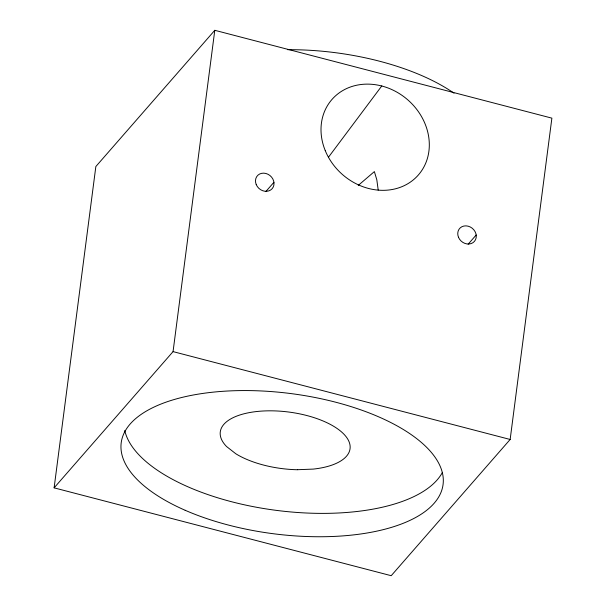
<?xml version="1.0" encoding="UTF-8"?>
<svg xmlns="http://www.w3.org/2000/svg" width="606" height="606" viewBox="0 0 606 606"><rect width="100%" height="100%" fill="white"/><g stroke="black" fill="none" stroke-linecap="round" stroke-linejoin="round"><path stroke-width="0.91" d="M54.116 487.853L95.846 166.529L214.789 30.3L551.884 118.147L510.154 439.471L391.211 575.7L54.116 487.853L173.058 351.616L214.789 30.3M328.52 157.159L381.818 85.908M265.898 191.488L273.935 182.285M468.158 244.195L476.187 234.992M358.252 185.421L374.379 171.596L376.818 179.815L378.212 190.079M173.058 351.616L510.154 439.471M442.236 472.741A162.279 70.629 7.4 0 1 274.927 510.184A162.279 70.629 7.4 0 1 124.775 430.51M287.698 49.692A160.317 69.773 7.4 0 1 454.023 93.188M297.644 469.703L297.084 469.726A65.433 28.482 7.4 0 1 235.795 453.758L226.538 446.508A65.433 28.482 7.4 0 1 257.126 411.482A65.433 28.482 7.4 0 1 343.799 434.07A65.433 28.482 7.4 0 1 313.219 469.097L297.644 469.703M458.484 237.257A9.817 8.484 41.1 0 0 474.407 241.408A9.817 8.484 41.1 0 0 468.15 226.182A9.817 8.484 41.1 0 0 458.484 237.257M256.224 184.55A9.817 8.484 41.1 0 0 272.147 188.693A9.817 8.484 41.1 0 0 265.898 173.475A9.817 8.484 41.1 0 0 256.224 184.55M325.263 150.644A57.373 49.601 41.1 0 0 418.329 175.02A57.373 49.601 41.1 0 0 381.878 86.022A57.373 49.601 41.1 0 0 325.263 150.644M185.186 510.29A162.279 70.629 7.4 0 0 442.122 489.087A162.279 70.629 7.4 0 0 219.092 391.597A162.279 70.629 7.4 0 0 185.186 510.29"/></g></svg>
